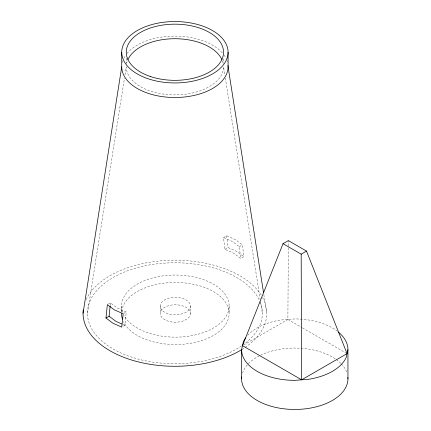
<?xml version="1.0" encoding="UTF-8"?>
<svg xmlns="http://www.w3.org/2000/svg" width="431" height="431" viewBox="0 0 431 431"><rect width="100%" height="100%" fill="white"/><g stroke="black" fill="none" stroke-linecap="round" stroke-linejoin="round"><path stroke-width="0.32" stroke-dasharray="2.15 1.62" d="M243.655 344.999L287.886 319.463L288.323 246.618M288.328 245.95L288.355 240.606M110.207 305.509L110.487 302.831L117.351 307.993L126.278 311.947L124.877 325.34L122.797 326.536M87.45 313.251L124.484 78.097M125.006 74.778L126.261 66.805A48.644 28.085 0 0 0 174.905 94.89A48.644 28.085 0 0 0 223.549 66.805L224.907 75.441M108.407 304.033L110.487 302.831M223.517 237.573L226.636 235.773L235.585 239.733L242.432 244.889L243.827 256.66L240.713 258.46L233.861 253.309L224.917 249.344L223.517 237.573L232.46 241.538L239.307 246.688L240.713 258.46M224.917 249.344L228.031 247.545L236.98 251.51L243.827 256.66M123.675 313.45L126.278 311.947M239.307 246.688L242.432 244.889M123.094 324.548L124.877 325.34M287.886 319.463L301.867 327.533M302.449 327.872L345.877 352.946M263.837 294.648L266.751 313.251M225.327 78.097L260.162 299.297M260.685 302.621L262.36 313.251M226.636 235.773L228.031 247.545M229.114 306.096L229.114 313.493M223.549 58.864L223.549 63.497M190.437 306.096A15.107 8.722 0 0 1 167.778 313.649A15.107 8.722 0 0 1 167.778 298.543A15.107 8.722 0 0 1 190.437 306.096L190.437 313.493A15.107 8.722 0 0 1 167.778 321.047A15.107 8.722 0 0 1 167.778 305.94A15.107 8.722 0 0 1 190.437 313.493M160.224 306.096L160.224 313.493M126.261 58.207L126.261 62.834M121.553 306.096L121.553 312.152M262.511 297.315A91.846 53.029 0 0 1 242.798 348.965M86.189 299.523A91.846 53.029 0 0 1 170.908 260.27A91.846 53.029 0 0 1 261.224 295.122M122.259 62.49A53.175 30.698 0 0 1 122.808 60.658M123.805 58.309A53.175 30.698 0 0 1 125.405 55.594M127.005 53.476A53.175 30.698 0 0 1 174.41 36.107A53.175 30.698 0 0 1 222.369 52.965M224.034 55.055A53.175 30.698 0 0 1 226.27 58.858M227.002 60.658A53.175 30.698 0 0 1 227.39 61.875M126.552 63.75A48.644 28.085 0 0 1 127.657 60.124M222.391 60.717A48.644 28.085 0 0 1 223.258 63.75M259.941 301.452A87.455 50.492 0 0 1 244.291 343.986M241.505 345.974A87.455 50.492 0 0 1 106.053 344.38A87.455 50.492 0 0 1 135.835 268.077A87.455 50.492 0 0 1 259.381 300.181M122.641 312.313A53.778 31.048 0 0 1 190.685 276.336A53.778 31.048 0 0 1 213.539 327.948A53.778 31.048 0 0 1 123.939 315.239M121.65 311.629A53.778 31.048 0 0 1 199.995 285.904A53.778 31.048 0 0 1 209.067 337.678A53.778 31.048 0 0 1 123.385 321.531M242.464 373.208A53.175 30.698 0 0 1 259.985 355.527M260.577 355.236A53.175 30.698 0 0 1 335.868 359.271M336.417 359.664A53.175 30.698 0 0 1 340.819 363.398M341.304 363.893A53.175 30.698 0 0 1 346.863 372.599M247.76 335.286A53.175 30.698 0 0 1 281.007 319.985L294.766 318.94A53.175 30.698 0 0 1 337.478 331.353"/><path stroke-width="0.65" d="M105.972 318.019L107.367 304.631L114.231 309.797L123.158 313.752L121.763 327.14L112.836 323.185L105.972 318.019L109.086 316.219L110.137 306.177M83.059 313.251L121.731 66.805L121.731 52.248M241.592 378.752L241.592 349.638L243.402 341.697A53.175 30.698 0 0 1 245.638 337.893M338.497 332.177A53.175 30.698 0 0 1 347.941 349.638L346.131 357.585A53.175 30.698 0 0 1 308.531 379.296L294.766 380.341A53.175 30.698 0 0 1 241.592 349.638M283.016 243.687L242.497 345.667L301.646 379.819L347.036 353.614L306.516 251.09L288.355 240.606L283.016 243.687L301.177 254.171L301.646 379.819M301.177 254.171L306.516 251.09M121.903 324.02L115.95 321.386L109.086 316.219M263.524 292.654L228.08 66.805L228.08 52.248A53.175 30.698 0 0 0 148.318 25.661A53.175 30.698 0 0 0 148.318 78.835A53.175 30.698 0 0 0 228.08 52.248M347.941 349.638L347.941 378.752M242.217 349.325A91.846 53.029 0 0 1 138.701 361.986A91.846 53.029 0 0 1 83.237 309.959M228.037 65.577A53.175 30.698 0 0 1 175.972 97.498A53.175 30.698 0 0 1 121.731 66.805M127.921 59.537A48.644 28.085 0 0 1 174.905 38.72A48.644 28.085 0 0 1 221.89 59.537M122.436 319.102A53.778 31.048 0 0 1 121.553 313.493M347.898 377.524A53.175 30.698 0 0 1 294.233 409.45A53.175 30.698 0 0 1 241.689 376.904M150.586 76.573A48.644 28.085 0 0 0 223.549 52.248A48.644 28.085 0 0 0 150.586 27.929A48.644 28.085 0 0 0 150.586 76.573"/></g></svg>
